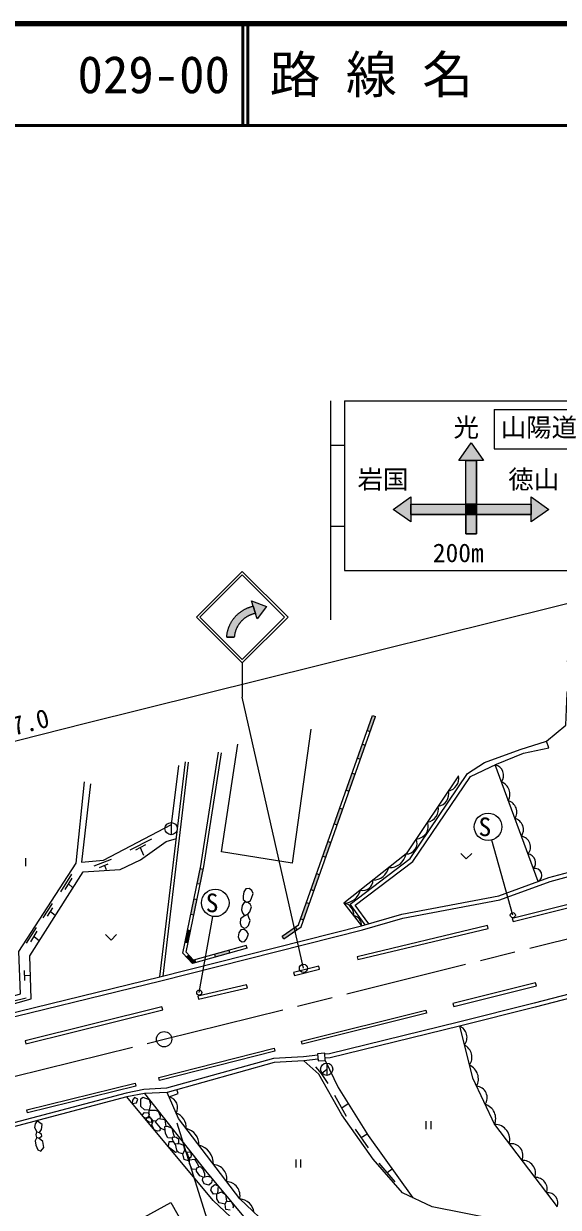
# Model space of a CAD drawing. Units: millimetres, scale not verified. Extents: x 40000 to 680000, y 20000 to 380000.
# Drawn here: x 156237 to 208726, y 263641 to 380000 of the extents above; entities that cross this region are included whole.
import ezdxf
from ezdxf.enums import TextEntityAlignment as Align

# ---------------------------------------------------------------- set-up
doc = ezdxf.new("R2010")
doc.units = ezdxf.units.MM
doc.header["$LTSCALE"] = 1000
doc.linetypes.add('CHAIN', pattern=[18.5, 12, -1.5, 3.5, -1.5])
for name, color, linetype, lineweight in [('M-BGD', 7, 'Continuous', 25), ('M-BGD-EXST', 7, 'Continuous', 25), ('M-BMK', 2, 'CHAIN', 13), ('M-BMK-SRVR', 3, 'Continuous', 25), ('M-STR-HTXT', 7, 'Continuous', 13), ('M-STR-STRC', 7, 'Continuous', 25), ('M-TTL', 2, 'Continuous', 140), ('M-TTL-LINE', 7, 'Continuous', 50)]:
    doc.layers.add(name, color=color, linetype=linetype, lineweight=lineweight)
doc.layers.add('M-TTL-TXT', color=7, linetype='Continuous')
doc.styles.add('ＭＳ ゴシック', font='')
doc.styles.get('ＭＳ ゴシック').set_extended_font_data('MS Gothic')

msp = doc.modelspace()

# ---------------------------------------------------------------- hatches: boundary and pattern name
at = {"layer": 'M-BGD'}
for points in [[(190773, 311885), (190490, 311985), (189970, 310509), (190252, 310409)], [(189779, 309068), (189497, 309168), (189009, 307786), (189292, 307686)], [(188772, 306211), (188489, 306311), (187904, 304652), (188187, 304553)], [(187558, 302770), (187275, 302870), (186731, 301326), (187014, 301226)], [(186406, 299505), (186123, 299605), (185610, 298148), (185892, 298048)], [(173872, 296866), (173578, 296926), (173283, 295487), (173577, 295426)], [(185291, 296343), (185008, 296443), (184453, 294869), (184736, 294769)], [(173267, 293914), (172973, 293974), (172661, 292455), (172955, 292395)], [(184286, 293494), (184003, 293593), (183441, 292001), (183724, 291901)], [(172641, 290868), (172347, 290928), (172099, 289719), (172393, 289659)], [(181620, 290285), (181791, 290038), (183082, 290931), (182911, 291178)], [(174998, 288522), (175079, 288234), (176487, 288630), (176406, 288918)], [(172440, 288451), (172218, 288250), (172809, 287596), (173150, 287691), (173068, 287980), (172907, 287935)]]:
    msp.add_hatch(color=256, dxfattribs=at).paths.add_polyline_path(points)
at = {"layer": 'M-STR-STRC'}
for points in [[(200162, 338796), (198947, 337060), (199642, 337060), (200683, 337060), (201378, 337060)], [(199642, 338160), (199642, 332778), (200683, 332778), (200683, 338160)], [(194260, 332778), (194260, 333473), (192523, 332257), (194260, 331042), (194260, 331736)], [(207801, 332257), (206065, 333473), (206065, 332778), (206065, 331736), (206065, 331042)], [(199642, 331736), (199642, 332778), (194260, 332778), (194260, 331736)], [(200683, 332778), (199642, 332778), (199642, 331736), (200683, 331736)], [(199642, 329838), (200683, 329838), (200683, 331736), (199642, 331736)], [(206065, 332778), (200683, 332778), (200683, 331736), (206065, 331736)], [(178991, 322025), (178947, 322016), (178903, 322006), (178859, 321996), (178815, 321984), (178772, 321972), (178729, 321959), (178686, 321946), (178643, 321931), (178600, 321916), (178558, 321900), (178516, 321883), (178475, 321866), (178433, 321848), (178392, 321829), (178351, 321809), (178311, 321789), (178271, 321768), (178232, 321747), (178192, 321724), (178154, 321701), (178115, 321678), (178077, 321653), (178040, 321628), (178003, 321603), (177966, 321576), (177930, 321549), (177894, 321522), (177859, 321493), (177824, 321465), (177790, 321435), (177756, 321405), (177723, 321375), (177690, 321344), (177658, 321312), (177627, 321280), (177596, 321247), (177565, 321213), (177535, 321179), (177506, 321145), (177478, 321110), (177450, 321075), (177422, 321039), (177395, 321003), (177369, 320966), (177344, 320928), (177319, 320891), (177295, 320853), (177272, 320814), (177249, 320775), (177227, 320736), (177205, 320696), (177185, 320656), (177164, 320616), (177145, 320575), (177127, 320534), (177109, 320492), (177092, 320450), (177075, 320408), (177059, 320366), (177045, 320324), (177030, 320281), (177017, 320238), (177004, 320194), (176992, 320151), (176981, 320107), (176971, 320063), (176961, 320019), (176952, 319975), (176944, 319930), (176937, 319886), (176930, 319841), (176924, 319797), (176919, 319752), (176915, 319707), (176915, 319702), (176172, 319704), (176174, 319742), (176179, 319800), (176185, 319858), (176192, 319916), (176200, 319973), (176209, 320031), (176219, 320088), (176230, 320145), (176242, 320202), (176255, 320258), (176269, 320315), (176284, 320371), (176300, 320427), (176316, 320482), (176334, 320537), (176353, 320592), (176373, 320647), (176393, 320701), (176415, 320755), (176438, 320809), (176461, 320862), (176486, 320914), (176511, 320967), (176537, 321018), (176564, 321070), (176592, 321121), (176621, 321171), (176651, 321221), (176682, 321270), (176713, 321319), (176746, 321367), (176779, 321415), (176813, 321462), (176848, 321508), (176883, 321554), (176920, 321599), (176957, 321644), (176995, 321688), (177034, 321731), (177073, 321774), (177113, 321815), (177154, 321857), (177196, 321897), (177238, 321937), (177282, 321976), (177325, 322014), (177370, 322051), (177415, 322088), (177460, 322124), (177507, 322159), (177554, 322193), (177601, 322226), (177649, 322259), (177698, 322291), (177747, 322322), (177797, 322352), (177847, 322381), (177898, 322409), (177949, 322436), (178001, 322463), (178053, 322488), (178105, 322513), (178158, 322537), (178212, 322560), (178265, 322582), (178320, 322602), (178374, 322622), (178429, 322641), (178484, 322660), (178540, 322677), (178595, 322693), (178651, 322708), (178708, 322722), (178764, 322735), (178598, 323255), (180068, 322691), (179157, 321506)], [(178600, 321916), (178643, 321931), (178686, 321946), (178729, 321959), (178772, 321972), (178815, 321984), (178859, 321996), (178903, 322006), (178947, 322016), (178991, 322025), (178764, 322735), (178708, 322722), (178651, 322708), (178595, 322693), (178540, 322677), (178484, 322660), (178429, 322641), (178374, 322622), (178320, 322602), (178265, 322582), (178212, 322560), (178158, 322537), (178105, 322513), (178053, 322488), (178001, 322463), (177949, 322436), (177898, 322409), (177847, 322381), (177797, 322352), (177747, 322322), (177698, 322291), (177649, 322259), (177601, 322226), (177554, 322193), (177507, 322159), (177460, 322124), (177415, 322088), (177370, 322051), (177325, 322014), (177282, 321976), (177238, 321937), (177196, 321897), (177154, 321857), (177113, 321815), (177073, 321774), (177034, 321731), (176995, 321688), (176957, 321644), (176920, 321599), (176883, 321554), (176848, 321508), (176813, 321462), (176779, 321415), (176746, 321367), (176713, 321319), (176682, 321270), (176651, 321221), (176621, 321171), (176592, 321121), (176564, 321070), (176537, 321018), (176511, 320967), (176486, 320914), (176461, 320862), (176438, 320809), (176415, 320755), (176393, 320701), (176373, 320647), (176353, 320592), (176334, 320537), (176316, 320482), (176300, 320427), (176284, 320371), (176269, 320315), (176255, 320258), (176242, 320202), (176230, 320145), (176219, 320088), (176209, 320031), (176200, 319973), (176192, 319916), (176185, 319858), (176179, 319800), (176174, 319742), (176172, 319704), (176915, 319702), (176919, 319752), (176924, 319797), (176930, 319841), (176937, 319886), (176944, 319930), (176952, 319975), (176961, 320019), (176971, 320063), (176981, 320107), (176992, 320151), (177004, 320194), (177017, 320238), (177030, 320281), (177045, 320324), (177059, 320366), (177075, 320408), (177092, 320450), (177109, 320492), (177127, 320534), (177145, 320575), (177164, 320616), (177185, 320656), (177205, 320696), (177227, 320736), (177249, 320775), (177272, 320814), (177295, 320853), (177319, 320891), (177344, 320928), (177369, 320966), (177395, 321003), (177422, 321039), (177450, 321075), (177478, 321110), (177506, 321145), (177535, 321179), (177565, 321213), (177596, 321247), (177627, 321280), (177658, 321312), (177690, 321344), (177723, 321375), (177756, 321405), (177790, 321435), (177824, 321465), (177859, 321493), (177894, 321522), (177930, 321549), (177966, 321576), (178003, 321603), (178040, 321628), (178077, 321653), (178115, 321678), (178154, 321701), (178192, 321724), (178232, 321747), (178271, 321768), (178311, 321789), (178351, 321809), (178392, 321829), (178433, 321848), (178475, 321866), (178516, 321883), (178558, 321900)]]:
    msp.add_hatch(color=256, dxfattribs=at).paths.add_polyline_path(points)

# ---------------------------------------------------------------- linework, layer by layer
at = {"layer": 'M-BGD'}
for p, q in [((190490, 311985), (190773, 311885)), ((189970, 310509), (190252, 310409)), ((189497, 309168), (189779, 309068)), ((169619, 286301), (172122, 307446)), ((169931, 286380), (172420, 307411)), ((189009, 307786), (189292, 307686)), ((188489, 306311), (188772, 306211)), ((206736, 295674), (202519, 307144)), ((187904, 304652), (188187, 304553)), ((187275, 302870), (187558, 302770)), ((170710, 301469), (170710, 300269)), ((186731, 301326), (187014, 301226)), ((166701, 298781), (168811, 299863)), ((167258, 298778), (168243, 299298)), ((186123, 299605), (186406, 299505)), ((156423, 297968), (156423, 297186)), ((167677, 298999), (167994, 298248)), ((185610, 298148), (185892, 298048)), ((163145, 297207), (164862, 297865)), ((163676, 297062), (164524, 297401)), ((164165, 297258), (164333, 296854)), ((173872, 296866), (173578, 296926)), ((159873, 294648), (160969, 296390)), ((160310, 294896), (160983, 296013)), ((185008, 296443), (185291, 296343)), ((160646, 295454), (161028, 295068)), ((173283, 295487), (173577, 295426)), ((184453, 294869), (184736, 294769)), ((158155, 292100), (159060, 293522)), ((172973, 293974), (173267, 293914)), ((184003, 293593), (184286, 293494)), ((158589, 292275), (159099, 293090)), ((158877, 292735), (159312, 292365)), ((172661, 292455), (172955, 292395)), ((156520, 289604), (157481, 291151)), ((172347, 290928), (172641, 290868)), ((183082, 290931), (182911, 291178)), ((183441, 292001), (183724, 291901)), ((156934, 289736), (157572, 290792)), ((157253, 290264), (157775, 289851)), ((181791, 290038), (181620, 290285)), ((172099, 289719), (172393, 289659)), ((176487, 288630), (176406, 288918)), ((178173, 289103), (178092, 289392)), ((172218, 288250), (172440, 288451)), ((173150, 287691), (173068, 287980)), ((175079, 288234), (174998, 288522)), ((156334, 285950), (156324, 286935)), ((156329, 286442), (156898, 286463)), ((155134, 283901), (156481, 284244)), ((185488, 276806), (185986, 277211)), ((185986, 277811), (185986, 276611)), ((187935, 272570), (186785, 274645)), ((187469, 273411), (188103, 273864)), ((190086, 269491), (188801, 271337)), ((195736, 272099), (195736, 271316)), ((196203, 272099), (196203, 271316)), ((189375, 270513), (189961, 270877)), ((182946, 268355), (182946, 267572)), ((183413, 268355), (183413, 267572)), ((192717, 266134), (191135, 267969)), ((191926, 267052), (192428, 267411))]:
    msp.add_line(p, q, dxfattribs=at)
for points in [[(189767, 291417), (188281, 293457), (194187, 297934), (199807, 306291), (201473, 307369), (204986, 308657), (207568, 309457), (209476, 311024), (209605, 314193), (209956, 315835), (209617, 317374)], [(181620, 290285), (183229, 291398), (190490, 311985)], [(181791, 290038), (183479, 291206), (190773, 311885)], [(184419, 310633), (182583, 297466), (175667, 298578), (177266, 309184)], [(178173, 289103), (172809, 287596), (171875, 288629), (173635, 297200), (175368, 308376)], [(190126, 291520), (188795, 293338), (194432, 297632), (200096, 305984), (202653, 307208), (205320, 308289), (207796, 308798), (207568, 309457)], [(178092, 289392), (172907, 287935), (172200, 288717), (173930, 297146), (175665, 308330)], [(162797, 305267), (161920, 297568), (164084, 297772), (170758, 301273), (171483, 307085)], [(198938, 306051), (193784, 298380), (187684, 293542), (189409, 291314)], [(150918, 283171), (155918, 284627), (155770, 288805), (161386, 297480), (162207, 305483)], [(138779, 278830), (151099, 281781), (169619, 286301), (189409, 291314), (193362, 292450), (202874, 294253), (207806, 296067), (210754, 296848), (212292, 296901), (217798, 298376), (219304, 298725), (230634, 301596), (232228, 302052), (233047, 302580)], [(138828, 278431), (151193, 281392), (169716, 285913), (189514, 290928), (193455, 292060), (202981, 293866), (207927, 295686), (210813, 296450), (212352, 296503), (217895, 297988), (219398, 298336), (230738, 301210), (232395, 301684), (233264, 302244)], [(282347, 300140), (279443, 300483), (273643, 299630), (268744, 298884), (266788, 298651), (264143, 298788), (263573, 298782), (237519, 293016), (235939, 291726), (233014, 291088), (229908, 290029), (223165, 288372), (219682, 287496), (214426, 286005), (209893, 284629), (206353, 283698), (198932, 281854), (186253, 278736), (185801, 278701)], [(150918, 283171), (151027, 282472), (156981, 284144), (156831, 288364), (162070, 296614), (165718, 296848), (167698, 297787), (170227, 299606), (171228, 299887)], [(282304, 299742), (279449, 300079), (273702, 299235), (268798, 298488), (266801, 298250), (264135, 298388), (263619, 298383), (237698, 292646), (236117, 291355), (233121, 290702), (230021, 289645), (223262, 287984), (219785, 287109), (214539, 285621), (210002, 284244), (206452, 283311), (199028, 281465), (186317, 278340), (185833, 278302)], [(199163, 298433), (199694, 297903), (200224, 298433)], [(164284, 290447), (164814, 289917), (165344, 290447)], [(199028, 281465), (200317, 276380), (202456, 271777), (208625, 263688)], [(185107, 278603), (183700, 278433), (180773, 278263), (170263, 275342), (168034, 275229), (166283, 274878), (144219, 269047), (141130, 267164), (133565, 265205)], [(185138, 278204), (183736, 278034), (180839, 277866), (170327, 274945), (168084, 274831), (166374, 274488), (144378, 268675), (141287, 266792), (133597, 264800)], [(202616, 262454), (196326, 263690), (193440, 265072), (190557, 268360), (187474, 272739), (185222, 276730), (183736, 278034)], [(186129, 275819), (185488, 276806), (184910, 277461)], [(185849, 278090), (187127, 275433), (190073, 270698), (194450, 264588)], [(168084, 274831), (174096, 267234), (177997, 262555), (180639, 260112), (185693, 258108)], [(190617, 258786), (180636, 261454), (177442, 264467), (171425, 272370), (170327, 274945)], [(170518, 274498), (171389, 274825), (171281, 275210)], [(177117, 262158), (174850, 264317), (166374, 274488)], [(167876, 272685), (168094, 272952), (168451, 272939), (168570, 272767), (168449, 272511), (168198, 272400), (168052, 272474)], [(168949, 272151), (168572, 272591), (168566, 273201), (169129, 273179), (169450, 273104), (169648, 272627), (169617, 272307)], [(170226, 271602), (170121, 272258), (169430, 272326), (169156, 272054), (169640, 271451), (170130, 271241)], [(169640, 271451), (169612, 271168), (169361, 271143), (169060, 271265), (168825, 271762), (168949, 272151), (169293, 272190)], [(170860, 270432), (170404, 270488), (170168, 270899), (170091, 271583), (170360, 271622), (170781, 271424), (170936, 270811), (171036, 270552)], [(157523, 270518), (157374, 270184), (157424, 269760), (157616, 269305), (157927, 269153), (158210, 269509), (158119, 270121), (157754, 270410)], [(157776, 271009), (157939, 270877), (157984, 270620), (157754, 270410), (157523, 270518), (157477, 270775), (157520, 271070)], [(170961, 270089), (170491, 270067), (170420, 269632), (171126, 269065), (171348, 269136)], [(171107, 269849), (170950, 270106), (170843, 270303), (170877, 270560), (171195, 270543), (171434, 270365), (171431, 269977), (171344, 269870)], [(172070, 269260), (171973, 269728), (171582, 269892), (171107, 269849), (171241, 269248), (171455, 269025), (171701, 268949), (171852, 268915)], [(172515, 268177), (171999, 268337), (171852, 268915), (172070, 269260), (172345, 268775), (172513, 268320)], [(172429, 268547), (172644, 268549), (172721, 268744), (172654, 269057), (172331, 269046), (172208, 269017)], [(173220, 267360), (172779, 267389), (172518, 267919), (172513, 268320), (172998, 268376), (173309, 267914), (173422, 267590)], [(173862, 266616), (173531, 266730), (173189, 267190), (173251, 267530), (173563, 267640), (173840, 267377), (173979, 266967), (173979, 266638)], [(174746, 266455), (174682, 266035), (174410, 265805), (173970, 265947), (173783, 266305), (173862, 266616), (174332, 266704), (174621, 266604)], [(175195, 264954), (174882, 264925), (174595, 265323), (174711, 265664), (174991, 265893), (175323, 265762), (175274, 264988)], [(176018, 263967), (175425, 264080), (175197, 264489), (175195, 264954), (175648, 265150), (176047, 264894), (176159, 264246)], [(176506, 263364), (176073, 263413), (176018, 263967), (176159, 264246), (176612, 264217), (176822, 263803), (176785, 263569)], [(165135, 252853), (160498, 261156), (163143, 262680), (163555, 262190), (164561, 262755), (165449, 261232), (170674, 264116), (175641, 255404)]]:
    msp.add_lwpolyline(points, dxfattribs=at)
for points in [[(178607, 294017), (178781, 294504), (178633, 294787), (178371, 294976), (178046, 294950), (177837, 294646), (177784, 294239), (177780, 293886), (178119, 293632), (178485, 293747)], [(178441, 292681), (178615, 293167), (178467, 293450), (178205, 293639), (177880, 293613), (177671, 293310), (177618, 292902), (177726, 292602), (177906, 292305), (178239, 292464)], [(178305, 291359), (178479, 291846), (178331, 292129), (178239, 292464), (177906, 292305), (177535, 291989), (177482, 291581), (177590, 291281), (177875, 291085), (178103, 291143)], [(178124, 289998), (178299, 290485), (178150, 290768), (177888, 290957), (177564, 290931), (177354, 290627), (177302, 290220), (177410, 289920), (177695, 289724), (177922, 289782)], [(185152, 278035), (185849, 278090), (185794, 278788), (185097, 278733)], [(166901, 273856), (167317, 273929), (167450, 274278), (167112, 274425), (166927, 274188)], [(168566, 273201), (168108, 273241), (167730, 273562), (167724, 274297), (167935, 274454), (168549, 274243), (168682, 273778)], [(168296, 272182), (168324, 272456), (168682, 272462), (168797, 272203), (168801, 271983), (168563, 272007)], [(157558, 272158), (157349, 271836), (157293, 271474), (157520, 271070), (157776, 271009), (157982, 271285), (158035, 271774), (157827, 271952)]]:
    msp.add_lwpolyline(points, close=True, dxfattribs=at)
for centre in [(170710, 300869), (185986, 277211)]:
    msp.add_circle(centre, 600, dxfattribs=at)
for centre, radius, start, end in [((197663, 305825), 1294, 282.14294, 10.06902), ((202298, 306103), 1064, 322.35511, 78.016), ((202699, 304245), 1287, 330.46011, 69.91099), ((196763, 304267), 1209, 278.21076, 14.0012), ((195665, 302794), 1300, 279.9409, 12.27106), ((203490, 302496), 1162, 326.79448, 73.57663), ((194686, 301113), 1268, 273.79553, 18.41643), ((204184, 300774), 1120, 324.73395, 75.63715), ((193810, 299428), 1048, 268.60396, 23.608), ((204937, 299071), 1068, 319.05871, 81.3124), ((192190, 298658), 1618, 266.72815, 350.1064), ((205646, 297521), 856, 316.94621, 83.4249), ((190459, 297493), 1700, 272.20862, 344.62592), ((206434, 296279), 677, 296.55636, 103.81475), ((189548, 295771), 978, 255.40503, 1.42951), ((187633, 295267), 1726, 271.67979, 345.15475), ((187506, 292421), 1135, 354.54464, 80.98392), ((188450, 291370), 961, 356.66499, 78.86357), ((198551, 280350), 1213, 321.5902, 66.86864), ((198897, 278384), 1355, 324.99399, 63.46486), ((199419, 276266), 1464, 331.04858, 66.33843), ((200595, 274414), 1148, 325.07257, 84.76963), ((170271, 273453), 1074, 329.43332, 76.72763), ((201135, 272367), 1447, 335.93794, 73.90426), ((170727, 271525), 1459, 354.28424, 71.24634), ((171900, 269874), 1532, 355.04827, 79.52677), ((202515, 270322), 1456, 342.35832, 92.30904), ((172999, 267919), 1871, 357.77013, 76.80491), ((204108, 268752), 1148, 334.34035, 100.32702), ((174791, 266462), 1387, 347.7978, 86.77724), ((205222, 266988), 1269, 341.08827, 93.57909), ((206485, 265431), 1148, 341.50762, 93.15974), ((176090, 264781), 1388, 346.93042, 87.64462), ((177334, 262923), 1548, 7.35678, 85.97265), ((207667, 264047), 1024, 339.46821, 95.19916)]:
    msp.add_arc(centre, radius, start, end, dxfattribs=at)
at = {"layer": 'M-BGD-EXST'}
for centre, radius in [((201829, 301047), 1350), ((175045, 293567), 1350), ((204264, 292359), 250), ((173474, 284746), 250)]:
    msp.add_circle(centre, radius, dxfattribs=at)
at = {"layer": 'M-BMK'}
msp.add_lwpolyline([(71089, 268980), (114651, 269051), (120179, 269154), (123962, 269482), (127723, 269953), (131958, 270777), (137298, 272069), (170021, 280165), (265842, 304034), (266861, 304369), (270416, 305026), (275142, 305552), (279446, 305718), (284437, 305640), (289714, 305115), (295083, 304142), (299179, 303088)], dxfattribs=at)
at = {"layer": 'M-BMK-SRVR'}
msp.add_circle((170021, 280165), 750, dxfattribs=at)
at = {"layer": 'M-STR-HTXT'}
for p, q in [((183701, 287136), (177692, 313808)), ((204264, 292359), (202194, 299747)), ((173474, 284746), (174808, 292238)), ((171283, 271962), (178321, 249255))]:
    msp.add_line(p, q, dxfattribs=at)
msp.add_lwpolyline([(70724, 303832), (114246, 302746), (118397, 302689), (120516, 302631), (122549, 302603), (125631, 302705), (131580, 303431), (162311, 311222), (225759, 327027)], dxfattribs=at)
at = {"layer": 'M-STR-STRC'}
for p, q in [((186357, 342913), (186357, 321385)), ((187746, 342913), (187746, 326247)), ((187746, 342913), (212579, 342913)), ((202430, 342081), (202430, 338193)), ((202430, 342081), (211041, 342081)), ((198947, 337060), (200162, 338796)), ((200162, 338796), (201378, 337060)), ((186357, 338573), (187746, 338573)), ((202430, 338193), (211041, 338193)), ((201378, 337060), (198947, 337060)), ((199642, 329838), (199642, 337060)), ((200683, 329838), (200683, 337060)), ((192523, 332257), (194260, 333473)), ((194260, 333473), (194260, 331042)), ((206065, 331042), (206065, 333473)), ((206065, 333473), (207801, 332257)), ((194260, 331042), (192523, 332257)), ((194260, 332778), (206065, 332778)), ((194260, 331736), (206065, 331736)), ((199642, 331736), (199642, 329838)), ((200683, 331736), (200683, 329838)), ((207801, 332257), (206065, 331042)), ((186357, 330587), (187746, 330587)), ((199642, 329838), (200683, 329838)), ((173192, 321657), (177692, 326157)), ((182192, 321657), (177692, 326157)), ((187746, 326247), (212579, 326247)), ((173545, 321657), (177692, 325804)), ((181839, 321657), (177692, 325804)), ((178598, 323255), (180068, 322691)), ((179157, 321506), (178598, 323255)), ((180068, 322691), (179157, 321506)), ((173192, 321657), (177692, 317157)), ((173545, 321657), (177692, 317510)), ((177692, 317157), (182192, 321657)), ((177692, 317510), (181839, 321657)), ((176172, 319704), (176915, 319702)), ((177692, 317157), (177692, 313808))]:
    msp.add_line(p, q, dxfattribs=at)
for points in [[(199642, 337060), (198947, 337060), (200162, 338796), (201378, 337060)], [(199642, 337060), (198947, 337060), (200162, 338796), (201378, 337060)], [(199642, 337060), (198947, 337060), (200162, 338796), (201378, 337060)], [(199642, 329838), (199642, 337060), (200683, 337060), (200683, 329838)], [(199642, 332778), (199642, 337060), (200683, 337060), (200683, 332778)], [(199642, 329838), (199642, 337060), (200683, 337060), (200683, 329838)], [(192523, 332257), (194260, 333473), (194260, 331042)], [(194260, 333473), (194260, 331042), (192523, 332257)], [(192523, 332257), (194260, 333473), (194260, 331042)], [(206065, 332778), (206065, 333473), (207801, 332257), (206065, 331042)], [(206065, 332778), (206065, 333473), (207801, 332257), (206065, 331042)], [(206065, 332778), (206065, 333473), (207801, 332257), (206065, 331042)], [(194260, 332778), (206065, 332778), (206065, 331736), (194260, 331736)], [(194260, 332778), (199642, 332778), (199642, 331736), (194260, 331736)], [(194260, 332778), (206065, 332778), (206065, 331736), (194260, 331736)], [(199642, 332778), (200683, 332778), (200683, 331736), (199642, 331736)], [(199642, 331736), (200683, 331736), (200683, 329838), (199642, 329838)], [(199642, 331736), (200683, 331736), (200683, 329838), (199642, 329838)], [(199642, 331736), (200683, 331736), (200683, 329838), (199642, 329838)], [(200683, 332778), (206065, 332778), (206065, 331736), (200683, 331736)], [(178764, 322735), (178991, 322025), (178947, 322016), (178903, 322006), (178859, 321996), (178815, 321984), (178772, 321972), (178729, 321959), (178686, 321946), (178643, 321931), (178600, 321916), (178558, 321900), (178516, 321883), (178475, 321866), (178433, 321848), (178392, 321829), (178351, 321809), (178311, 321789), (178271, 321768), (178232, 321747), (178192, 321724), (178154, 321701), (178115, 321678), (178077, 321653), (178040, 321628), (178003, 321603), (177966, 321576), (177930, 321549), (177894, 321522), (177859, 321493), (177824, 321465), (177790, 321435), (177756, 321405), (177723, 321375), (177690, 321344), (177658, 321312), (177627, 321280), (177596, 321247), (177565, 321213), (177535, 321179), (177506, 321145), (177478, 321110), (177450, 321075), (177422, 321039), (177395, 321003), (177369, 320966), (177344, 320928), (177319, 320891), (177295, 320853), (177272, 320814), (177249, 320775), (177227, 320736), (177205, 320696), (177185, 320656), (177164, 320616), (177145, 320575), (177127, 320534), (177109, 320492), (177092, 320450), (177075, 320408), (177059, 320366), (177045, 320324), (177030, 320281), (177017, 320238), (177004, 320194), (176992, 320151), (176981, 320107), (176971, 320063), (176961, 320019), (176952, 319975), (176944, 319930), (176937, 319886), (176930, 319841), (176924, 319797), (176919, 319752), (176915, 319707), (176915, 319702), (176172, 319704), (176174, 319742), (176179, 319800), (176185, 319858), (176192, 319916), (176200, 319973), (176209, 320031), (176219, 320088), (176230, 320145), (176242, 320202), (176255, 320258), (176269, 320315), (176284, 320371), (176300, 320427), (176316, 320482), (176334, 320537), (176353, 320592), (176373, 320647), (176393, 320701), (176415, 320755), (176438, 320809), (176461, 320862), (176486, 320914), (176511, 320967), (176537, 321018), (176564, 321070), (176592, 321121), (176621, 321171), (176651, 321221), (176682, 321270), (176713, 321319), (176746, 321367), (176779, 321415), (176813, 321462), (176848, 321508), (176883, 321554), (176920, 321599), (176957, 321644), (176995, 321688), (177034, 321731), (177073, 321774), (177113, 321815), (177154, 321857), (177196, 321897), (177238, 321937), (177282, 321976), (177325, 322014), (177370, 322051), (177415, 322088), (177460, 322124), (177507, 322159), (177554, 322193), (177601, 322226), (177649, 322259), (177698, 322291), (177747, 322322), (177797, 322352), (177847, 322381), (177898, 322409), (177949, 322436), (178001, 322463), (178053, 322488), (178105, 322513), (178158, 322537), (178212, 322560), (178265, 322582), (178320, 322602), (178374, 322622), (178429, 322641), (178484, 322660), (178540, 322677), (178595, 322693), (178651, 322708), (178708, 322722)], [(178764, 322735), (178598, 323255), (180068, 322691), (179157, 321506), (178991, 322025)], [(178598, 323255), (180068, 322691), (179157, 321506)], [(178598, 323255), (180068, 322691), (179157, 321506)], [(204207, 292025), (204283, 291735), (215419, 294532), (215343, 294822)], [(188986, 288282), (189057, 287990), (201851, 291062), (201776, 291353)], [(182736, 286717), (182811, 286426), (185281, 287062), (185208, 287353)], [(173330, 284408), (173408, 284118), (178198, 285221), (178127, 285513)], [(206500, 285716), (198385, 283677), (198458, 283386), (206573, 285425)], [(156385, 280010), (156457, 279719), (169893, 283050), (169813, 283339)], [(195725, 283010), (195798, 282719), (183579, 279668), (183505, 279959)], [(180826, 279273), (180900, 278983), (169575, 276110), (169504, 276402)], [(167174, 275855), (167244, 275563), (156610, 272936), (156536, 273227)]]:
    msp.add_lwpolyline(points, close=True, dxfattribs=at)
msp.add_circle((183701, 287136), 400, dxfattribs=at)
at = {"layer": 'M-TTL'}
msp.add_line((680000, 380000), (40000, 380000), dxfattribs=at)
msp.add_line((680000, 380000), (40000, 380000), dxfattribs=at)
at = {"layer": 'M-TTL-LINE'}
for p, q in [((177750, 380000), (177750, 370000)), ((177750, 380000), (177750, 370000)), ((178250, 380000), (178250, 370000)), ((178250, 380000), (178250, 370000)), ((40000, 370000), (680000, 370000)), ((40000, 370000), (680000, 370000))]:
    msp.add_line(p, q, dxfattribs=at)

# ---------------------------------------------------------------- texts
at = {"layer": 'M-BGD-EXST', "style": 'ＭＳ ゴシック'}
for p in [(201517, 301047), (174733, 293567)]:
    msp.add_text('S', height=1833, dxfattribs=at).set_placement(p, align=Align.MIDDLE_CENTER)
at = {"layer": 'M-STR-HTXT', "style": 'ＭＳ ゴシック'}
msp.add_text('側\u3000溝\u3000L=167.0', height=1833, rotation=14.226, dxfattribs=at).set_placement((149965, 308093), align=Align.BOTTOM_CENTER)
at = {"layer": 'M-STR-STRC', "style": 'ＭＳ ゴシック'}
msp.add_text('光', height=1833, dxfattribs=at).set_placement((199694, 340312), align=Align.MIDDLE_CENTER)
for s, p in [('山陽道', (203068, 338843)), ('岩国', (189010, 333738)), ('徳山', (203815, 333738)), ('200m', (196412, 326513))]:
    msp.add_text(s, height=1833, dxfattribs=at).set_placement(p, align=Align.BOTTOM_LEFT)
at = {"layer": 'M-TTL-TXT', "style": 'ＭＳ ゴシック'}
for s, p in [('路 線 名', (180380, 375000)), ('路 線 名', (180380, 375000)), ('029-00', (161521, 375000)), ('029-00', (161521, 375000))]:
    msp.add_text(s, height=3666, dxfattribs=at).set_placement(p, align=Align.MIDDLE_LEFT)

doc.saveas('drawing.dxf')
